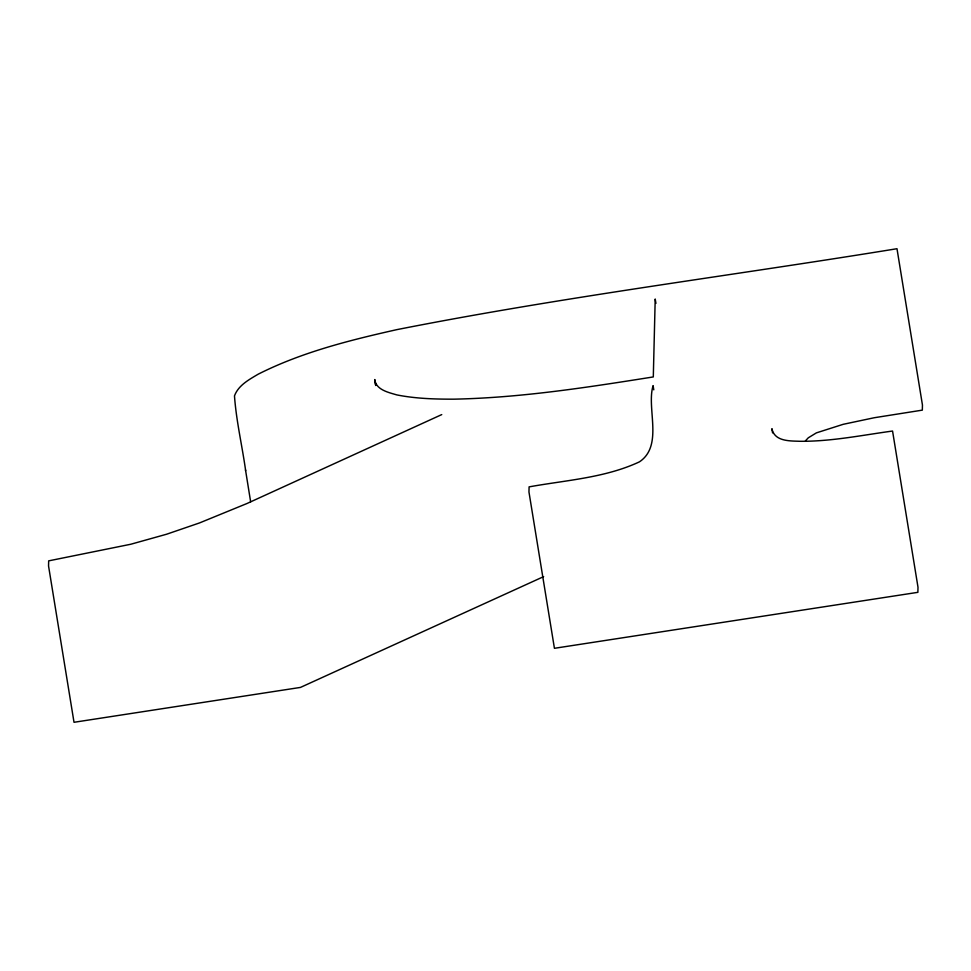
<?xml version="1.0" encoding="UTF-8"?>
<svg xmlns="http://www.w3.org/2000/svg" width="971" height="971" viewBox="0 0 971 971"><rect width="100%" height="100%" fill="white"/><g stroke="black" fill="none" stroke-linecap="round" stroke-linejoin="round"><path stroke-width="1.46" d="M805.396 440.931L808.285 437.812L816.393 432.872L843.156 424.327L874.252 417.736L922.329 410.138L922.45 405.028L896.986 248.71C730.313 275.898 562.549 296.883 396.823 329.642C349.451 340.287 301.702 352.206 258.14 374.211C249.025 379.625 238.344 385.317 234.484 395.877C236.232 420.856 242.18 445.786 245.651 470.717M441.744 414.593L246.974 503.512L199.492 522.944L166.624 534.22L130.782 544.245L48.671 560.862L48.55 565.972L74.014 722.29L300.464 687.419L543.651 576.616M375.716 385.511L374.757 379.54C375.959 389.844 388.509 392.43 396.726 394.881C415.539 398.644 434.814 399.202 453.943 399.166C520.917 397.782 587.273 387.405 653.301 376.93L655.207 299.019L655.923 303.377M772.588 432.872L771.909 428.709C774.591 441.55 789.666 440.895 799.849 441.283C831.042 441.587 861.787 435.226 892.555 431.039L917.996 587.224L917.874 592.334L554.429 648.3L528.964 491.994L529.098 486.872C565.984 480.184 604.994 477.926 639.428 461.856C663.715 445.616 646.201 408.208 653.095 385.633L653.774 389.844M250.639 501.776L245.505 469.891M375.17 382.04L375.607 384.819"/></g></svg>
